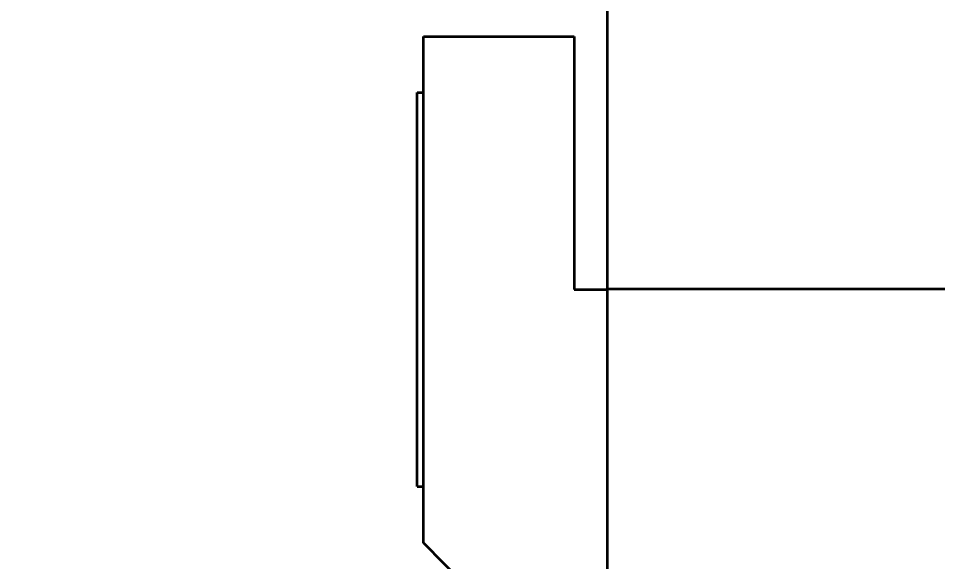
# Model space of a CAD drawing. Header units: millimetres. Extents: x 0 to 420, y 0 to 297.
# Drawn here: x 272.2 to 281.22, y 175.35 to 180.67 of the extents above; entities that cross this region are included whole.
import ezdxf

# ---------------------------------------------------------------- set-up
doc = ezdxf.new("R2010")
doc.units = ezdxf.units.MM
doc.layers.add('尺寸线层', color=150, linetype='Continuous')
doc.styles.add('SLDTEXTSTYLE2', font='TXT', dxfattribs={"width": 0.7})
doc.dimstyles.new('SLDDIMSTYLE0', dxfattribs={"dimtxt": 3.5, "dimasz": 3.302, "dimexe": 0, "dimexo": 0.0625, "dimgap": 0.875, "dimtad": 1, "dimdec": 1, "dimlfac": 100, "dimrnd": 1e-09, "dimzin": 12, "dimdsep": 46, "dimtxsty": 'SLDTEXTSTYLE2', "dimsah": 1, "dimcen": 0.09, "dimadec": 0, "dimazin": 3, "dimtfac": 1, "dimtdec": 3, "dimtofl": 0, "dimtmove": 0, "dimatfit": 3, "dimfxl": 0, "dimfrac": 2, "dimtolj": 1, "dimtzin": 12, "dimarcsym": 0})

# ---------------------------------------------------------------- blocks, each defined once
blk = doc.blocks.new('_D_6')
at = {"layer": '尺寸线层'}
for p, q in [((91.2154, 164.9172), (91.2154, 234.1922)), ((321.3154, 165.1871), (321.3154, 234.1922)), ((321.3154, 233.1922), (91.2154, 233.1922))]:
    blk.add_line(p, q, dxfattribs=at)
for points in [[(91.2154, 233.1922), (94.5174, 232.6842), (94.5174, 233.7002)], [(321.3154, 233.1922), (318.0134, 233.7002), (318.0134, 232.6842)]]:
    blk.add_solid(points, dxfattribs=at)
at = {"layer": '尺寸线层', "insert": (205.1726, 237.704), "char_height": 3.5, "attachment_point": 1, "style": 'SLDTEXTSTYLE2'}
blk.add_mtext('23010', dxfattribs=at)
blk = doc.blocks.new('_D_7')
at = {"layer": '尺寸线层'}
for p, q in [((70.597, 160.4022), (70.597, 246.1922)), ((332.8156, 175.1167), (332.8156, 246.1922)), ((332.8156, 245.1922), (70.597, 245.1922))]:
    blk.add_line(p, q, dxfattribs=at)
for points in [[(70.597, 245.1922), (73.899, 244.6842), (73.899, 245.7002)], [(332.8156, 245.1922), (329.5136, 245.7002), (329.5136, 244.6842)]]:
    blk.add_solid(points, dxfattribs=at)
at = {"layer": '尺寸线层', "insert": (202.8758, 249.704), "char_height": 3.5, "attachment_point": 1, "style": 'SLDTEXTSTYLE2'}
blk.add_mtext('26221.85', dxfattribs=at)
blk = doc.blocks.new('_D_9')
at = {"layer": '尺寸线层'}
blk.add_line((267.9795, 185.5595), (277.9795, 185.5595), dxfattribs=at)
for points in [[(267.9795, 185.5595), (271.2815, 185.0515), (271.2815, 186.0675)], [(277.9795, 185.5595), (274.6775, 186.0675), (274.6775, 185.0515)]]:
    blk.add_solid(points, dxfattribs=at)
at = {"layer": '尺寸线层', "insert": (269.8948, 190.0713), "char_height": 3.5, "attachment_point": 1, "style": 'SLDTEXTSTYLE2'}
blk.add_mtext('1000', dxfattribs=at)

msp = doc.modelspace()

# ---------------------------------------------------------------- linework, layer by layer
at = {"color": 7, "linetype": 'Continuous', "lineweight": 35}
for p, q in [((277.9795, 178.0202), (277.9795, 182.1452)), ((276.1739, 175.5365), (276.1739, 180.4955)), ((276.1739, 180.4955), (277.6509, 180.4955)), ((277.6509, 180.4955), (277.6509, 178.016)), ((276.1139, 179.9455), (276.1739, 179.9455)), ((276.1139, 176.0865), (276.1139, 179.9455)), ((277.6509, 178.016), (277.9795, 178.016)), ((296.9768, 178.0202), (277.9795, 178.0202)), ((277.9795, 174.5909), (277.9795, 178.0202)), ((276.1139, 176.0865), (276.1739, 176.0865)), ((277.1095, 174.5909), (276.1739, 175.5365))]:
    msp.add_line(p, q, dxfattribs=at)

# ---------------------------------------------------------------- dimensions: what is measured, and where the dimension line sits
at = {"layer": '尺寸线层'}
for base, p1, p2, picture, middle in [((70.597, 245.1922), (332.8156, 175.1167), (70.597, 160.4022), '_D_7', (209.0129, 245.1922)), ((91.2154, 233.1922), (321.3154, 165.1871), (91.2154, 164.9172), '_D_6', (209.0129, 233.1922)), ((277.9795, 185.5595), (267.9795, 186.0637), (277.9795, 174.5909), '_D_9', (272.9671, 185.5595))]:
    dim = msp.add_linear_dim(base=base, p1=p1, p2=p2, angle=0, dimstyle='SLDDIMSTYLE0', dxfattribs=at)
    dim.commit()
    dim.dimension.update_dxf_attribs({"geometry": picture, "text_midpoint": middle, "dimtype": 160})

doc.saveas('drawing.dxf')
